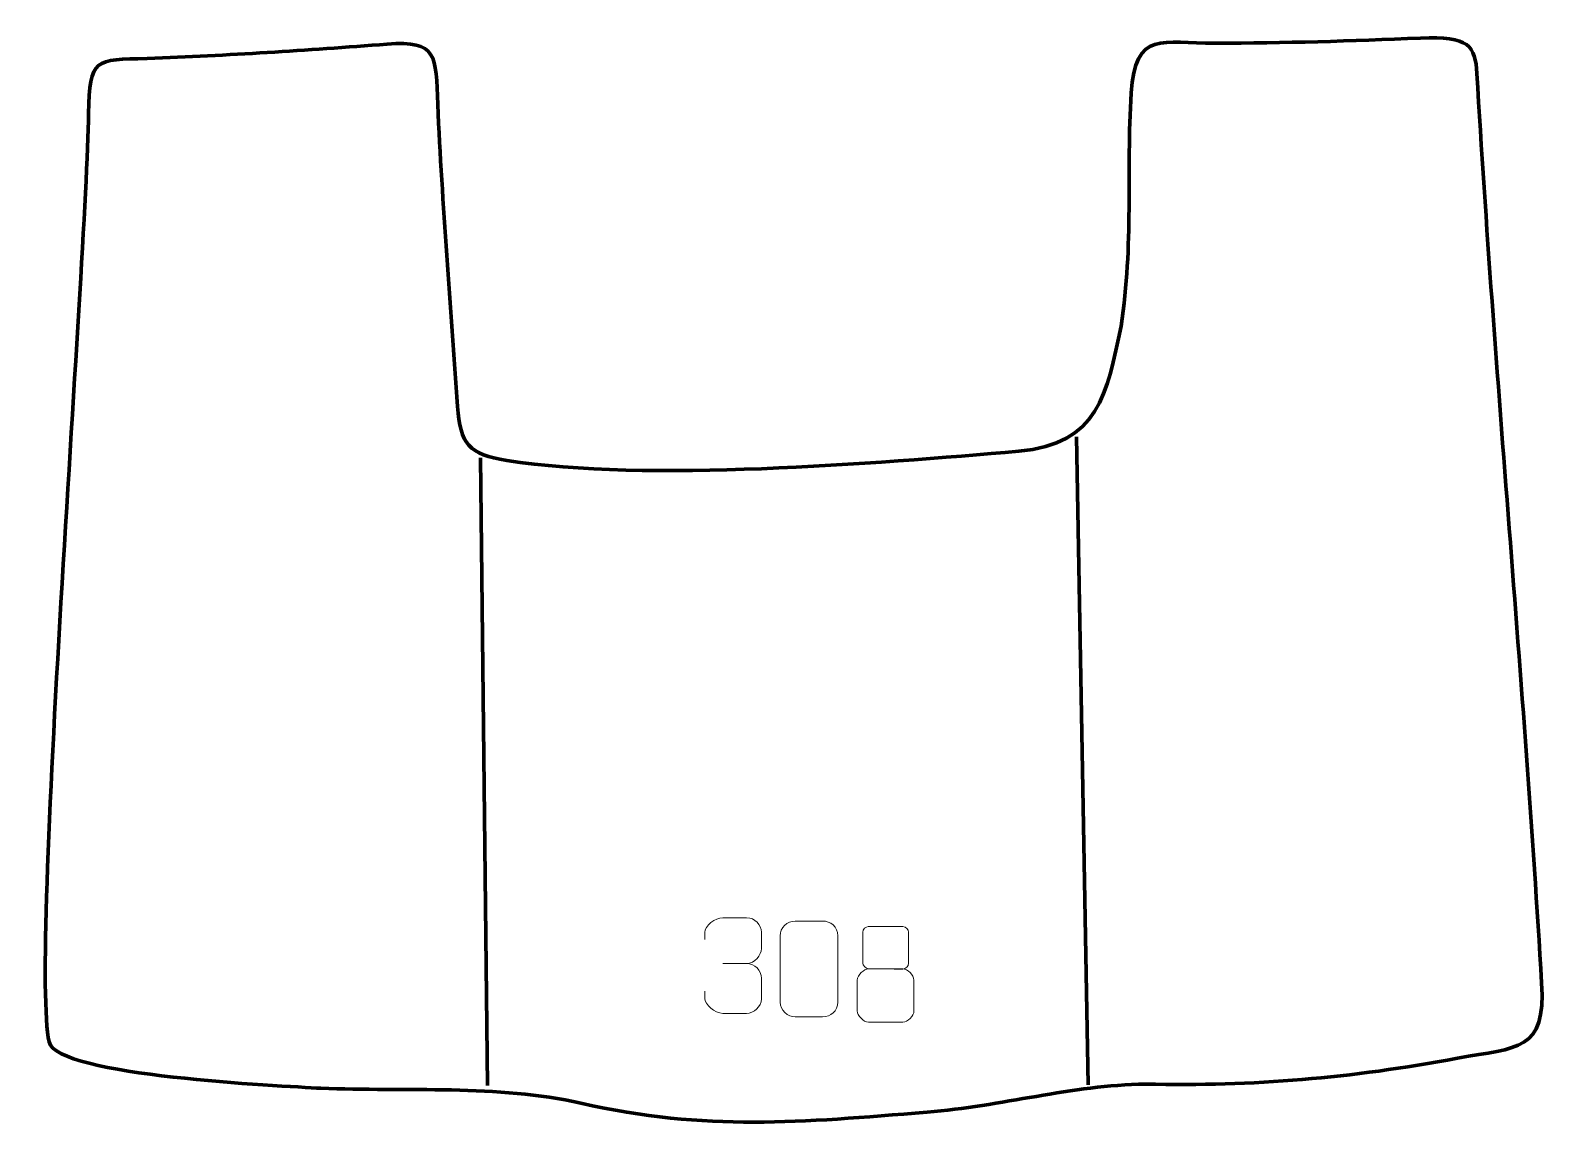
# Model space of a CAD drawing. Header units: millimetres. Extents: x -457 to -62, y 460 to 748.
import ezdxf

# ---------------------------------------------------------------- set-up
doc = ezdxf.new("R2010")
doc.units = ezdxf.units.MM
doc.header["$MEASUREMENT"] = 0
doc.layers.add('layer 2', color=7, linetype='Continuous')
doc.layers.add('layer 3', color=7, linetype='Continuous')

msp = doc.modelspace()

# ---------------------------------------------------------------- linework, layer by layer
at = {"layer": 'layer 2', "color": 142, "lineweight": 158}
for points in [[(-183.9393, 641.8438), (-183.9393, 641.8438), (-180.896, 472.6424), (-180.896, 472.6424)], [(-337.6627, 472.4769), (-337.6627, 472.4769), (-339.4816, 636.3866), (-339.4816, 636.3866)]]:
    msp.add_open_spline(points, degree=3, dxfattribs=at)
at = {"layer": 'layer 3', "color": 242, "lineweight": 158}
msp.add_open_spline([(-198.9851, 638.1051), (-178.3, 639.8873), (-175.9227, 653.0817), (-172.3328, 670.7769), (-172.3328, 670.7769), (-169.0264, 692.3012), (-170.9688, 710.6755), (-169.6946, 731.6599), (-169.6946, 731.6599), (-168.7003, 748.0342), (-161.445, 744.7051), (-147.7732, 744.6678), (-147.7732, 744.6678), (-129.7228, 744.6757), (-112.207, 745.2428), (-94.188, 746.0143), (-94.188, 746.0143), (-81.4582, 746.5593), (-79.8679, 743.9374), (-79.4473, 736.7238), (-79.4473, 736.7238), (-74.8203, 657.3772), (-67.2336, 578.5091), (-62.5676, 499.2275), (-62.5676, 499.2275), (-61.5075, 481.2146), (-68.6403, 482.4927), (-84.4882, 479.5598), (-84.4882, 479.5598), (-112.5818, 474.3605), (-137.4226, 472.2021), (-166.0016, 472.8236), (-166.0016, 472.8236), (-185.2323, 472.5146), (-203.5732, 467.0114), (-222.963, 465.4731), (-222.963, 465.4731), (-255.9964, 462.8524), (-280.3322, 460.3706), (-313.3143, 467.8201), (-313.3143, 467.8201), (-335.0547, 472.7299), (-358.9897, 470.8042), (-381.2149, 471.7248), (-381.2149, 471.7248), (-391.3648, 472.3214), (-450.1196, 474.893), (-452.0875, 483.8058), (-452.0875, 483.8058), (-457.0005, 506.0571), (-442.3771, 686.9098), (-441.7821, 726.3128), (-441.7821, 726.3128), (-441.5612, 740.9625), (-440.1924, 740.2216), (-426.4809, 740.7005), (-426.4809, 740.7005), (-405.2385, 741.4739), (-385.0731, 742.7795), (-363.9018, 744.415), (-363.9018, 744.415), (-350.6597, 745.4379), (-351.1915, 741.4828), (-350.6592, 728.6215), (-350.6592, 728.6215), (-349.5057, 702.55), (-347.2513, 675.9282), (-345.4917, 649.8127), (-345.4917, 649.8127), (-344.8302, 639.9956), (-342.5318, 637.249), (-332.6758, 635.6984), (-332.6758, 635.6984), (-296.0022, 629.9289), (-236.5008, 634.9095), (-198.9851, 638.1051)], degree=3, knots=[0, 0, 0, 0, 0.05, 0.05, 0.05, 0.05, 0.1, 0.1, 0.1, 0.1, 0.15, 0.15, 0.15, 0.15, 0.2, 0.2, 0.2, 0.2, 0.25, 0.25, 0.25, 0.25, 0.3, 0.3, 0.3, 0.3, 0.35, 0.35, 0.35, 0.35, 0.4, 0.4, 0.4, 0.4, 0.45, 0.45, 0.45, 0.45, 0.5, 0.5, 0.5, 0.5, 0.55, 0.55, 0.55, 0.55, 0.6, 0.6, 0.6, 0.6, 0.65, 0.65, 0.65, 0.65, 0.7, 0.7, 0.7, 0.7, 0.75, 0.75, 0.75, 0.75, 0.8, 0.8, 0.8, 0.8, 0.85, 0.85, 0.85, 0.85, 0.9, 0.9, 0.9, 0.9, 1, 1, 1, 1], dxfattribs=at)
at = {"layer": 'layer 3', "color": 250, "lineweight": 9}
for points, knots in [([(-280.9487, 510.5526), (-280.9487, 510.5526), (-280.9487, 512.4098), (-280.9487, 512.4098), (-280.9487, 512.4098), (-280.963, 514.1517), (-278.2985, 516.2698), (-276.2394, 516.2471), (-276.2394, 516.2471), (-274.1753, 516.2471), (-272.1113, 516.2471), (-270.0476, 516.2471), (-270.0476, 516.2471), (-267.8531, 516.2559), (-266.2548, 514.4091), (-266.2104, 512.497), (-266.2104, 512.497), (-266.2108, 511.0619), (-266.2108, 509.6268), (-266.2104, 508.1913), (-266.2104, 508.1913), (-266.259, 506.5378), (-267.8616, 504.3078), (-270.0599, 504.3178), (-270.0599, 504.3178), (-267.8562, 504.3066), (-266.2482, 502.5034), (-266.1942, 500.4439), (-266.1942, 500.4439), (-266.1946, 498.6592), (-266.1946, 496.8745), (-266.1942, 495.0894), (-266.1942, 495.0894), (-266.1841, 493.028), (-268.239, 491.2649), (-270.0599, 491.273), (-270.0599, 491.273), (-272.1252, 491.2733), (-274.1904, 491.2733), (-276.256, 491.273), (-276.256, 491.273), (-278.4246, 491.2845), (-280.9556, 493.6847), (-280.9742, 495.1465), (-280.9742, 495.1465), (-280.9742, 495.1465), (-280.9742, 497.0551), (-280.9742, 497.0551)], [0, 0, 0, 0, 0.07692308, 0.07692308, 0.07692308, 0.07692308, 0.15384615, 0.15384615, 0.15384615, 0.15384615, 0.23076923, 0.23076923, 0.23076923, 0.23076923, 0.30769231, 0.30769231, 0.30769231, 0.30769231, 0.38461538, 0.38461538, 0.38461538, 0.38461538, 0.46153846, 0.46153846, 0.46153846, 0.46153846, 0.53846154, 0.53846154, 0.53846154, 0.53846154, 0.61538462, 0.61538462, 0.61538462, 0.61538462, 0.69230769, 0.69230769, 0.69230769, 0.69230769, 0.76923077, 0.76923077, 0.76923077, 0.76923077, 0.84615385, 0.84615385, 0.84615385, 0.84615385, 1, 1, 1, 1]), ([(-257.3429, 515.3878), (-254.9768, 515.3878), (-252.6103, 515.3878), (-250.2438, 515.3878), (-250.2438, 515.3878), (-248.2633, 515.4234), (-246.2373, 513.9291), (-246.2102, 511.487), (-246.2102, 511.487), (-246.2106, 505.7296), (-246.2106, 499.9718), (-246.2102, 494.2136), (-246.2102, 494.2136), (-246.3523, 491.886), (-248.0587, 490.4037), (-250.2438, 490.3929), (-250.2438, 490.3929), (-252.6162, 490.3933), (-254.9886, 490.3933), (-257.3606, 490.3929), (-257.3606, 490.3929), (-259.3191, 490.2873), (-261.3255, 492.1752), (-261.3141, 494.1962), (-261.3141, 494.1962), (-261.3137, 499.9768), (-261.3137, 505.7571), (-261.3141, 511.5369), (-261.3141, 511.5369), (-261.3098, 513.6789), (-259.5327, 515.4014), (-257.3429, 515.3878)], [0, 0, 0, 0, 0.11111111, 0.11111111, 0.11111111, 0.11111111, 0.22222222, 0.22222222, 0.22222222, 0.22222222, 0.33333333, 0.33333333, 0.33333333, 0.33333333, 0.44444444, 0.44444444, 0.44444444, 0.44444444, 0.55555556, 0.55555556, 0.55555556, 0.55555556, 0.66666667, 0.66666667, 0.66666667, 0.66666667, 0.77777778, 0.77777778, 0.77777778, 0.77777778, 1, 1, 1, 1]), ([(-239.74, 512.477), (-239.74, 510.264), (-239.74, 506.5817), (-239.74, 504.3684), (-239.74, 504.3684), (-239.725, 503.861), (-238.9176, 502.9296), (-238.2175, 502.9308), (-238.2175, 502.9308), (-235.2476, 502.931), (-232.2774, 502.8461), (-229.307, 502.8458), (-229.307, 502.8458), (-228.5099, 502.85), (-227.7892, 503.6403), (-227.7918, 504.361), (-227.7918, 504.361), (-227.7921, 506.577), (-227.7921, 510.2617), (-227.7918, 512.477), (-227.7918, 512.477), (-227.8103, 513.1878), (-228.4217, 513.9482), (-229.2556, 513.9408), (-229.2556, 513.9408), (-232.2727, 513.9405), (-235.2896, 513.9405), (-238.3062, 513.9408), (-238.3062, 513.9408), (-238.9326, 513.9484), (-239.7567, 513.2374), (-239.74, 512.477)], [0, 0, 0, 0, 0.11111111, 0.11111111, 0.11111111, 0.11111111, 0.22222222, 0.22222222, 0.22222222, 0.22222222, 0.33333333, 0.33333333, 0.33333333, 0.33333333, 0.44444444, 0.44444444, 0.44444444, 0.44444444, 0.55555556, 0.55555556, 0.55555556, 0.55555556, 0.66666667, 0.66666667, 0.66666667, 0.66666667, 0.77777778, 0.77777778, 0.77777778, 0.77777778, 1, 1, 1, 1]), ([(-241.1988, 499.9588), (-241.1988, 496.788), (-241.1988, 495.0859), (-241.1988, 491.9145), (-241.1988, 491.9145), (-241.2073, 490.6926), (-239.5094, 488.9999), (-238.2568, 488.9914), (-238.2568, 488.9914), (-235.2737, 488.9917), (-232.2904, 488.9917), (-229.307, 488.9914), (-229.307, 488.9914), (-227.9837, 489.0031), (-226.3633, 490.6247), (-226.3744, 491.9239), (-226.3744, 491.9239), (-226.3747, 495.0921), (-226.3747, 496.7909), (-226.3744, 499.9588), (-226.3744, 499.9588), (-226.4441, 501.3392), (-228.0219, 502.9178), (-229.3273, 502.9117), (-229.3273, 502.9117), (-232.3039, 502.9114), (-235.2805, 502.9114), (-238.2568, 502.9117), (-238.2568, 502.9117), (-239.3363, 502.9181), (-241.1826, 501.3392), (-241.1988, 499.9588)], [0, 0, 0, 0, 0.11111111, 0.11111111, 0.11111111, 0.11111111, 0.22222222, 0.22222222, 0.22222222, 0.22222222, 0.33333333, 0.33333333, 0.33333333, 0.33333333, 0.44444444, 0.44444444, 0.44444444, 0.44444444, 0.55555556, 0.55555556, 0.55555556, 0.55555556, 0.66666667, 0.66666667, 0.66666667, 0.66666667, 0.77777778, 0.77777778, 0.77777778, 0.77777778, 1, 1, 1, 1])]:
    msp.add_open_spline(points, degree=3, knots=knots, dxfattribs=at)
msp.add_open_spline([(-276.239, 504.3074), (-276.239, 504.3074), (-270.0426, 504.3074), (-270.0426, 504.3074)], degree=3, dxfattribs=at)

doc.saveas('drawing.dxf')
